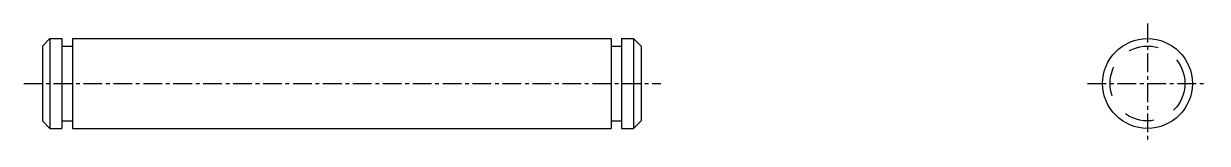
# Model space of a CAD drawing. Extents: x 88.4 to 168.8, y 84.8 to 160.2.
# Drawn here: x 89.7 to 168.8, y 152.2 to 160.2 of the extents above; entities outside this region: 2.
import ezdxf

# ---------------------------------------------------------------- set-up
doc = ezdxf.new("R2010")
doc.units = 0
doc.linetypes.add('CENTER', pattern=[2, 1.25, -0.25, 0.25, -0.25])
doc.linetypes.add('DASHED', pattern=[3.5, 2, -1.5])
doc.layers.get('0').update_dxf_attribs({"linetype": 'CONTINUOUS'})
doc.layers.add('CENTER', color=1, linetype='CENTER')

msp = doc.modelspace()

# ---------------------------------------------------------------- linework, layer by layer
at = {"color": 7, "linetype": 'CONTINUOUS'}
for p, q in [((90.925, 158.704), (91.425, 159.204)), ((91.425, 159.204), (91.425, 153.204)), ((91.425, 159.204), (92.225, 159.204)), ((92.225, 159.204), (92.225, 153.204)), ((92.925, 159.204), (128.925, 159.204)), ((92.925, 159.204), (92.925, 153.204)), ((128.925, 159.204), (128.925, 153.204)), ((129.625, 159.204), (129.625, 153.204)), ((129.625, 159.204), (130.425, 159.204)), ((130.425, 159.204), (130.425, 153.204)), ((130.425, 159.204), (130.925, 158.704)), ((90.925, 158.704), (90.925, 153.704)), ((92.225, 158.704), (92.925, 158.704)), ((128.925, 158.704), (129.625, 158.704)), ((130.925, 158.704), (130.925, 153.704)), ((90.925, 153.704), (91.425, 153.204)), ((92.225, 153.704), (92.925, 153.704)), ((128.925, 153.704), (129.625, 153.704)), ((130.425, 153.204), (130.925, 153.704)), ((91.425, 153.204), (92.225, 153.204)), ((92.925, 153.204), (128.925, 153.204)), ((129.625, 153.204), (130.425, 153.204))]:
    msp.add_line(p, q, dxfattribs=at)
for p, q in [((130.925, 157.454), (130.925, 157.454)), ((130.925, 156.204), (130.925, 156.204))]:
    msp.add_line(p, q)
msp.add_circle((164.767, 156.204), 3, dxfattribs=at)
at = {"color": 3, "linetype": 'DASHED'}
msp.add_circle((164.767, 156.204), 2.5, dxfattribs=at)
at = {"layer": 'CENTER', "color": 1, "linetype": 'CENTER'}
for p, q in [((164.767, 160.204), (164.767, 152.204)), ((89.672, 156.204), (132.25, 156.204)), ((160.767, 156.204), (168.767, 156.204))]:
    msp.add_line(p, q, dxfattribs=at)

# ---------------------------------------------------------------- texts
for s, p in [('SFRR 6-40-B2-S2', (88.116, 99.892)), ('SFRR06', (88.116, 84.892))]:
    msp.add_text(s, height=4).set_placement(p)

doc.saveas('drawing.dxf')
